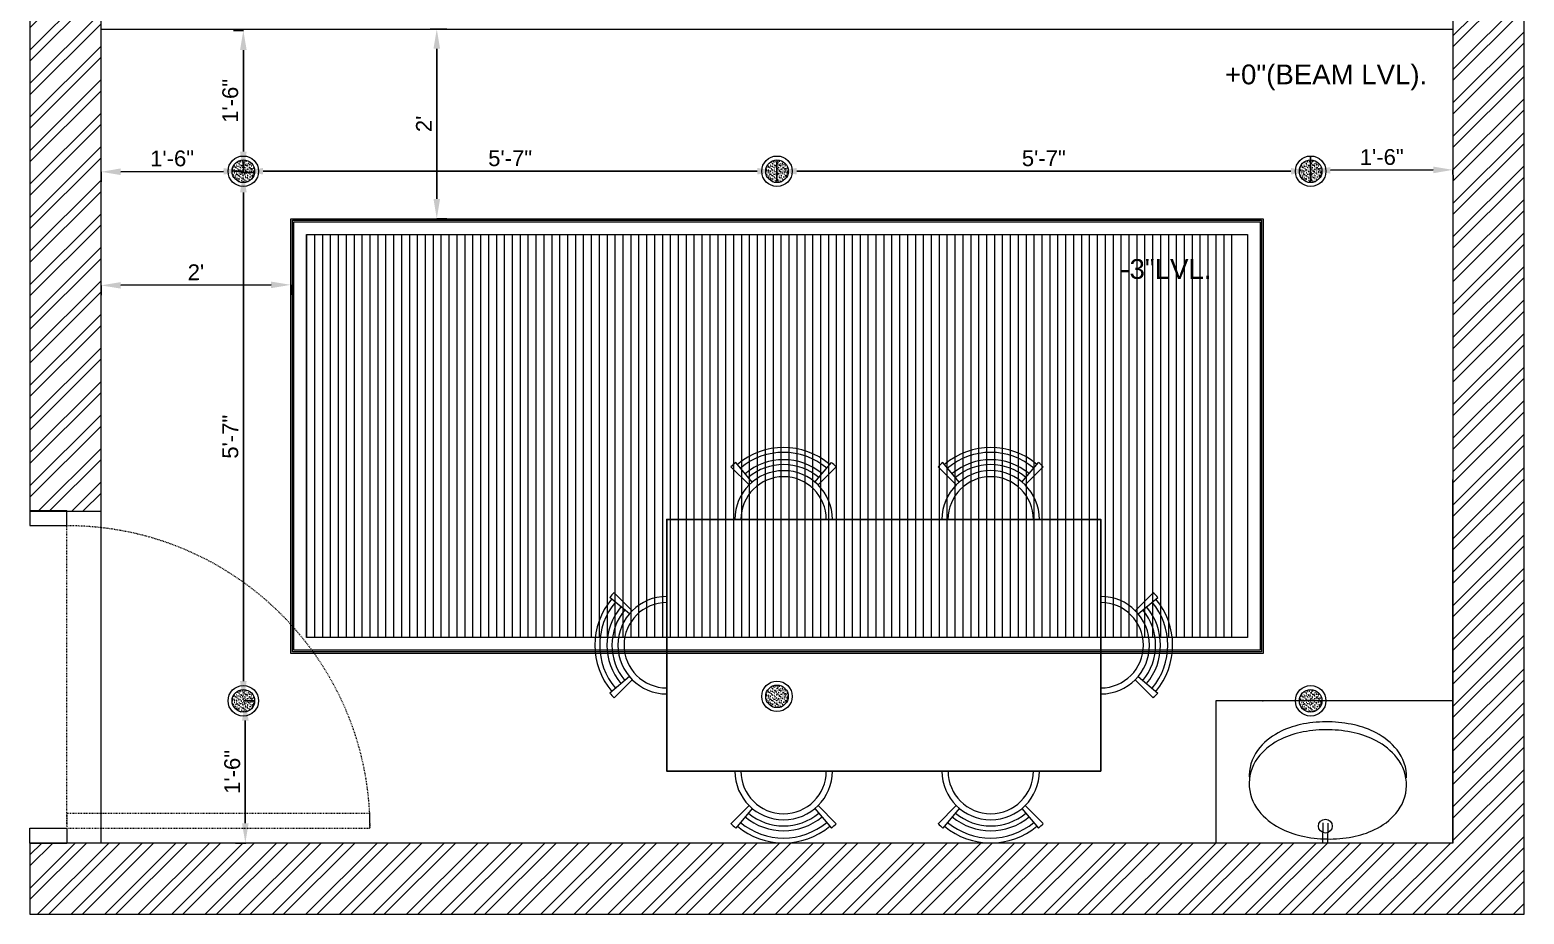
# Model space of a CAD drawing. Header units: inches. Extents: x 213 to 17763, y -4830 to 1802.
# Drawn here: x 7109 to 7298, y -1012.2 to -900.3 of the extents above; entities that cross this region are included whole.
import ezdxf

# ---------------------------------------------------------------- set-up
doc = ezdxf.new("R2010")
doc.units = ezdxf.units.IN
doc.header["$MEASUREMENT"] = 0
for name, pattern in [('ACAD_ISO02W100', [15, 12, -3]), ('AUDIT_D_060311083008-3', [0]), ('DASHED2', [0.375, 0.25, -0.125]), ('HIDDEN', [0.375, 0.25, -0.125])]:
    doc.linetypes.add(name, pattern=pattern)
for name, color, linetype in [('.', 30, 'Continuous'), ('A-DOOR', 251, 'AUDIT_D_060311083008-3'), ('A-Door-Frame', 1, 'Continuous'), ('A-Door-Swing', 8, 'HIDDEN'), ('furn', 28, 'Continuous'), ('PDF3_Text', 1, 'Continuous'), ('SAN-FIX', 1, 'Continuous')]:
    doc.layers.add(name, color=color, linetype=linetype)
doc.layers.add('a_MUEBLE', color=3, linetype='Continuous', lineweight=5)
doc.layers.add('ROD', color=7, linetype='Continuous', lineweight=9)
doc.styles.add('PDF Arial', font='arial.ttf')
doc.styles.get("Standard").update_dxf_attribs({"font": 'arial.ttf'})
doc.dimstyles.new('ISO-25', dxfattribs={"dimtxt": 4.5, "dimasz": 2.5, "dimexe": 1.25, "dimexo": 0.625, "dimtad": 1, "dimdec": 0, "dimlunit": 4, "dimtxsty": 'Standard', "dimcen": 2.5, "dimadec": 0, "dimazin": 0, "dimtfac": 1, "dimtdec": 0, "dimtmove": 0, "dimatfit": 3, "dimfxl": 1, "dimarcsym": 0})

# ---------------------------------------------------------------- blocks, each defined once
blk = doc.blocks.new('*U34')
at = {"layer": 'A-Door-Frame', "lineweight": 5}
for p, q in [((0, -100), (0, 0)), ((900, -100), (900, 0))]:
    blk.add_line(p, q, dxfattribs=at)
for points in [[(0, -100), (40, -100), (40, 0), (0, 0)], [(900, -100), (860, -100), (860, 0), (900, 0)]]:
    blk.add_lwpolyline(points, dxfattribs=at)
at = {"layer": 'A-Door-Swing', "linetype": 'DASHED2', "lineweight": 5}
blk.add_line((47.3, 0), (867.3, 0), dxfattribs=at)
blk.add_lwpolyline([(40, 0), (40, 820), (80, 820), (80, 0)], close=True, dxfattribs=at)
blk.add_arc((40, 0), 820, 360, 90, dxfattribs=at)
blk = doc.blocks.new('FDFDF')
at = {"color": 0}
blk.add_lwpolyline([(264875.26, 829072.57), (264875.26, 829011.8), (264840.01, 829011.8), (264840.01, 829072.57)], close=True, dxfattribs=at)
at = {"layer": 'a_MUEBLE', "color": 0, "lineweight": 20}
for p, q in [((264852.81, 829077.4), (264850.27, 829079.94)), ((264853.25, 829077.8), (264850.94, 829080.55)), ((264862.03, 829077.8), (264864.33, 829080.55)), ((264862.47, 829077.4), (264865, 829079.93)), ((264834.77, 829061.54), (264832.03, 829063.85)), ((264835.18, 829061.98), (264832.64, 829064.52)), ((264880.09, 829061.98), (264882.63, 829064.52)), ((264880.5, 829061.54), (264883.24, 829063.85)), ((264834.78, 829052.76), (264832.03, 829050.46)), ((264880.49, 829052.76), (264883.24, 829050.46)), ((264835.18, 829052.32), (264832.64, 829049.79)), ((264880.09, 829052.32), (264882.63, 829049.79)), ((264834.77, 829032.55), (264832.03, 829034.85)), ((264835.18, 829032.99), (264832.64, 829035.52)), ((264880.09, 829032.99), (264882.63, 829035.52)), ((264880.5, 829032.55), (264883.24, 829034.85)), ((264834.78, 829023.77), (264832.03, 829021.46)), ((264835.18, 829023.33), (264832.64, 829020.79)), ((264880.09, 829023.33), (264882.63, 829020.79)), ((264880.49, 829023.77), (264883.24, 829021.46)), ((264852.81, 829006.97), (264850.27, 829004.43)), ((264853.25, 829006.57), (264850.94, 829003.82)), ((264862.03, 829006.57), (264864.33, 829003.82)), ((264862.47, 829006.97), (264865, 829004.44))]:
    blk.add_line(p, q, dxfattribs=at)
for centre, radius, start, end in [((264857.63, 829072.57), 10.07, 49.9841, 129.9841), ((264857.63, 829072.57), 9.39, 49.9841, 129.9841), ((264857.63, 829072.57), 10.42, 129.9841, 134.9841), ((264857.63, 829072.57), 8.37, 49.9841, 129.9841), ((264857.63, 829072.57), 7.68, 49.9841, 129.9841), ((264857.63, 829072.57), 10.42, 44.9841, 49.9841), ((264857.63, 829072.57), 6.83, 359.9841, 179.9841), ((264857.63, 829072.57), 5.98, 359.9841, 179.9841), ((264840.01, 829057.16), 10.07, 140.0159, 220.0159), ((264840.01, 829057.16), 9.39, 140.0159, 220.0159), ((264840.01, 829057.16), 10.42, 135.0159, 140.0159), ((264840.01, 829057.16), 6.83, 90.0159, 270.0159), ((264840.01, 829057.16), 5.98, 90.0159, 270.0159), ((264875.26, 829057.16), 6.83, 269.9841, 89.9841), ((264875.26, 829057.16), 5.98, 269.9841, 89.9841), ((264875.26, 829057.16), 9.39, 319.9841, 39.9841), ((264875.26, 829057.16), 10.42, 39.9841, 44.9841), ((264875.26, 829057.16), 10.07, 319.9841, 39.9841), ((264840.01, 829057.16), 8.37, 140.0159, 220.0159), ((264840.01, 829057.16), 7.68, 140.0159, 220.0159), ((264875.26, 829057.16), 7.68, 319.9841, 39.9841), ((264875.26, 829057.16), 8.37, 319.9841, 39.9841), ((264840.01, 829057.16), 10.42, 220.0159, 225.0159), ((264875.26, 829057.16), 10.42, 314.9841, 319.9841), ((264840.01, 829028.16), 10.07, 140.0159, 220.0159), ((264840.01, 829028.16), 9.39, 140.0159, 220.0159), ((264840.01, 829028.16), 10.42, 135.0159, 140.0159), ((264840.01, 829028.16), 6.83, 90.0159, 270.0159), ((264840.01, 829028.16), 5.98, 90.0159, 270.0159), ((264875.26, 829028.16), 6.83, 269.9841, 89.9841), ((264875.26, 829028.16), 5.98, 269.9841, 89.9841), ((264875.26, 829028.16), 9.39, 319.9841, 39.9841), ((264875.26, 829028.16), 10.42, 39.9841, 44.9841), ((264875.26, 829028.16), 10.07, 319.9841, 39.9841), ((264840.01, 829028.16), 8.37, 140.0159, 220.0159), ((264840.01, 829028.16), 7.68, 140.0159, 220.0159), ((264875.26, 829028.16), 7.68, 319.9841, 39.9841), ((264875.26, 829028.16), 8.37, 319.9841, 39.9841), ((264840.01, 829028.16), 10.42, 220.0159, 225.0159), ((264875.26, 829028.16), 10.42, 314.9841, 319.9841), ((264857.63, 829011.8), 6.83, 180.0159, 0.0159), ((264857.63, 829011.8), 5.98, 180.0159, 0.0159), ((264857.63, 829011.8), 10.42, 225.0159, 230.0159), ((264857.63, 829011.8), 9.39, 230.0159, 310.0159), ((264857.63, 829011.8), 8.37, 230.0159, 310.0159), ((264857.63, 829011.8), 7.68, 230.0159, 310.0159), ((264857.63, 829011.8), 10.42, 310.0159, 315.0159), ((264857.63, 829011.8), 10.07, 230.0159, 310.0159)]:
    blk.add_arc(centre, radius, start, end, dxfattribs=at)
blk = doc.blocks.new('*D810')
at = {"color": 0, "linetype": 'ACAD_ISO02W100', "lineweight": -2, "transparency": 16777216}
for p, q in [((7135.63, -918.4), (7137.25, -918.4)), ((7136, -985.23), (7137.25, -985.23))]:
    blk.add_line(p, q, dxfattribs=at)
at = {"color": 0, "linetype": 'AUDIT_D_060311083008-3', "lineweight": -2, "transparency": 16777216}
blk.add_line((7136, -982.73), (7136, -920.9), dxfattribs=at)
at = {"color": 0, "transparency": 16777216}
for points in [[(7135.58, -920.9), (7136.42, -920.9), (7136, -918.4)], [(7135.58, -982.73), (7136.42, -982.73), (7136, -985.23)]]:
    blk.add_solid(points, dxfattribs=at)
at = {"layer": 'Defpoints', "color": 0, "transparency": 16777216}
for p in [(7135, -918.4), (7136, -918.4), (7136, -985.23)]:
    blk.add_point(p, dxfattribs=at)
at = {"color": 0, "lineweight": 5, "transparency": 16777216, "insert": (7134.36, -951.82), "char_height": 2, "attachment_point": 5, "rotation": 90}
blk.add_mtext('5\'-7"', dxfattribs=at)
blk = doc.blocks.new('*D811')
at = {"color": 0, "linetype": 'ACAD_ISO02W100', "lineweight": -2, "transparency": 16777216}
for p, q in [((7136, -918.23), (7136, -916.98)), ((7203.5, -917.6), (7203.5, -919.48))]:
    blk.add_line(p, q, dxfattribs=at)
at = {"color": 0, "linetype": 'AUDIT_D_060311083008-3', "lineweight": -2, "transparency": 16777216}
blk.add_line((7138.5, -918.23), (7201, -918.23), dxfattribs=at)
at = {"color": 0, "transparency": 16777216}
for points in [[(7138.5, -917.81), (7138.5, -918.64), (7136, -918.23)], [(7201, -917.81), (7201, -918.64), (7203.5, -918.23)]]:
    blk.add_solid(points, dxfattribs=at)
at = {"layer": 'Defpoints', "color": 0, "transparency": 16777216}
for p in [(7136, -918.23), (7203.5, -916.98), (7203.5, -918.23)]:
    blk.add_point(p, dxfattribs=at)
at = {"color": 0, "lineweight": 5, "transparency": 16777216, "insert": (7169.75, -916.59), "char_height": 2, "attachment_point": 5}
blk.add_mtext('5\'-7"', dxfattribs=at)
blk = doc.blocks.new('*D812')
at = {"color": 0, "linetype": 'ACAD_ISO02W100', "lineweight": -2, "transparency": 16777216}
for p, q in [((7136, -900.4), (7134.75, -900.4)), ((7136.07, -918.23), (7134.75, -918.23))]:
    blk.add_line(p, q, dxfattribs=at)
at = {"color": 0, "linetype": 'AUDIT_D_060311083008-3', "lineweight": -2, "transparency": 16777216}
blk.add_line((7136, -915.73), (7136, -902.9), dxfattribs=at)
at = {"color": 0, "transparency": 16777216}
for points in [[(7135.58, -902.9), (7136.42, -902.9), (7136, -900.4)], [(7135.58, -915.73), (7136.42, -915.73), (7136, -918.23)]]:
    blk.add_solid(points, dxfattribs=at)
at = {"layer": 'Defpoints', "color": 0, "transparency": 16777216}
for p in [(7136, -900.4), (7136.32, -900.4), (7136.7, -918.23)]:
    blk.add_point(p, dxfattribs=at)
at = {"color": 0, "lineweight": 5, "transparency": 16777216, "insert": (7134.35, -909.32), "char_height": 2, "attachment_point": 5, "rotation": 90}
blk.add_mtext('1\'-6"', dxfattribs=at)
blk = doc.blocks.new('*D813')
at = {"color": 0, "linetype": 'ACAD_ISO02W100', "lineweight": -2, "transparency": 16777216}
for p, q in [((7136.25, -985.23), (7137.5, -985.23)), ((7136.32, -1003.23), (7135, -1003.23))]:
    blk.add_line(p, q, dxfattribs=at)
at = {"color": 0, "linetype": 'AUDIT_D_060311083008-3', "lineweight": -2, "transparency": 16777216}
blk.add_line((7136.25, -1000.73), (7136.25, -987.73), dxfattribs=at)
at = {"color": 0, "transparency": 16777216}
for points in [[(7135.83, -987.73), (7136.67, -987.73), (7136.25, -985.23)], [(7135.83, -1000.73), (7136.67, -1000.73), (7136.25, -1003.23)]]:
    blk.add_solid(points, dxfattribs=at)
at = {"layer": 'Defpoints', "color": 0, "transparency": 16777216}
for p in [(7136, -985.23), (7136.25, -985.23), (7136.95, -1003.23)]:
    blk.add_point(p, dxfattribs=at)
at = {"color": 0, "lineweight": 5, "transparency": 16777216, "insert": (7134.6, -994.23), "char_height": 2, "attachment_point": 5, "rotation": 90}
blk.add_mtext('1\'-6"', dxfattribs=at)
blk = doc.blocks.new('*D814')
at = {"color": 0, "linetype": 'ACAD_ISO02W100', "lineweight": -2, "transparency": 16777216}
for p, q in [((7271, -916.35), (7271, -919.48)), ((7203.5, -918.23), (7203.5, -916.98))]:
    blk.add_line(p, q, dxfattribs=at)
at = {"color": 0, "linetype": 'AUDIT_D_060311083008-3', "lineweight": -2, "transparency": 16777216}
blk.add_line((7206, -918.23), (7268.5, -918.23), dxfattribs=at)
at = {"color": 0, "transparency": 16777216}
for points in [[(7206, -917.81), (7206, -918.64), (7203.5, -918.23)], [(7268.5, -917.81), (7268.5, -918.64), (7271, -918.23)]]:
    blk.add_solid(points, dxfattribs=at)
at = {"layer": 'Defpoints', "color": 0, "transparency": 16777216}
for p in [(7271, -915.73), (7203.5, -918.23), (7271, -918.23)]:
    blk.add_point(p, dxfattribs=at)
at = {"color": 0, "lineweight": 5, "transparency": 16777216, "insert": (7237.25, -916.59), "char_height": 2, "attachment_point": 5}
blk.add_mtext('5\'-7"', dxfattribs=at)
blk = doc.blocks.new('*D818')
at = {"color": 0, "linetype": 'ACAD_ISO02W100', "lineweight": -2, "transparency": 16777216}
for p, q in [((7118, -918.3), (7118.01, -919.55)), ((7136, -918.23), (7135.99, -916.98))]:
    blk.add_line(p, q, dxfattribs=at)
at = {"color": 0, "linetype": 'AUDIT_D_060311083008-3', "lineweight": -2, "transparency": 16777216}
blk.add_line((7133.5, -918.24), (7120.5, -918.29), dxfattribs=at)
at = {"color": 0, "transparency": 16777216}
for points in [[(7120.5, -917.87), (7120.5, -918.71), (7118, -918.3)], [(7133.5, -917.82), (7133.5, -918.65), (7136, -918.23)]]:
    blk.add_solid(points, dxfattribs=at)
at = {"layer": 'Defpoints', "color": 0, "transparency": 16777216}
for p in [(7118, -918.3), (7118, -918.3), (7136, -918.23)]:
    blk.add_point(p, dxfattribs=at)
at = {"color": 0, "lineweight": 5, "transparency": 16777216, "insert": (7126.99, -916.62), "char_height": 2, "attachment_point": 5, "rotation": 0.231}
blk.add_mtext('1\'-6"', dxfattribs=at)
blk = doc.blocks.new('*D819')
at = {"color": 0, "linetype": 'ACAD_ISO02W100', "lineweight": -2, "transparency": 16777216}
for p, q in [((7271, -918.12), (7271.01, -919.37)), ((7289, -918.05), (7289.01, -919.3))]:
    blk.add_line(p, q, dxfattribs=at)
at = {"color": 0, "linetype": 'AUDIT_D_060311083008-3', "lineweight": -2, "transparency": 16777216}
blk.add_line((7286.5, -918.06), (7273.5, -918.11), dxfattribs=at)
at = {"color": 0, "transparency": 16777216}
for points in [[(7273.5, -917.7), (7273.5, -918.53), (7271, -918.12)], [(7286.5, -917.64), (7286.5, -918.48), (7289, -918.05)]]:
    blk.add_solid(points, dxfattribs=at)
at = {"layer": 'Defpoints', "color": 0, "transparency": 16777216}
for p in [(7271, -918.12), (7271, -918.12), (7289, -918.05)]:
    blk.add_point(p, dxfattribs=at)
at = {"color": 0, "lineweight": 5, "transparency": 16777216, "insert": (7279.99, -916.44), "char_height": 2, "attachment_point": 5, "rotation": 0.231}
blk.add_mtext('1\'-6"', dxfattribs=at)
blk = doc.blocks.new('*D820')
at = {"color": 0, "linetype": 'ACAD_ISO02W100', "lineweight": -2, "transparency": 16777216}
for p, q in [((7159.63, -900.23), (7161.72, -900.23)), ((7160.47, -924.23), (7161.72, -924.23))]:
    blk.add_line(p, q, dxfattribs=at)
at = {"color": 0, "linetype": 'AUDIT_D_060311083008-3', "lineweight": -2, "transparency": 16777216}
blk.add_line((7160.47, -902.73), (7160.47, -921.73), dxfattribs=at)
at = {"color": 0, "transparency": 16777216}
for points in [[(7160.05, -902.73), (7160.88, -902.73), (7160.47, -900.23)], [(7160.05, -921.73), (7160.88, -921.73), (7160.47, -924.23)]]:
    blk.add_solid(points, dxfattribs=at)
at = {"layer": 'Defpoints', "color": 0, "transparency": 16777216}
for p in [(7159, -900.23), (7160.47, -924.23), (7160.47, -924.23)]:
    blk.add_point(p, dxfattribs=at)
at = {"color": 0, "lineweight": 5, "transparency": 16777216, "insert": (7158.84, -912.23), "char_height": 2, "attachment_point": 5, "rotation": 90}
blk.add_mtext("2'", dxfattribs=at)
blk = doc.blocks.new('*D822')
at = {"color": 0, "linetype": 'ACAD_ISO02W100', "lineweight": -2, "transparency": 16777216}
for p, q in [((7118, -932.67), (7118, -933.92)), ((7142, -932.6), (7142, -933.85))]:
    blk.add_line(p, q, dxfattribs=at)
at = {"color": 0, "linetype": 'AUDIT_D_060311083008-3', "lineweight": -2, "transparency": 16777216}
blk.add_line((7139.5, -932.61), (7120.5, -932.66), dxfattribs=at)
at = {"color": 0, "transparency": 16777216}
for points in [[(7120.5, -932.25), (7120.5, -933.08), (7118, -932.67)], [(7139.5, -932.19), (7139.5, -933.02), (7142, -932.6)]]:
    blk.add_solid(points, dxfattribs=at)
at = {"layer": 'Defpoints', "color": 0, "transparency": 16777216}
for p in [(7118, -932.67), (7118, -932.67), (7142, -932.6)]:
    blk.add_point(p, dxfattribs=at)
at = {"color": 0, "lineweight": 5, "transparency": 16777216, "insert": (7130, -931.01), "char_height": 2, "attachment_point": 5, "rotation": 0.1732}
blk.add_mtext("2'", dxfattribs=at)

msp = doc.modelspace()

# ---------------------------------------------------------------- hatches: boundary and pattern name
at = {"layer": '.', "lineweight": 5}
h = msp.add_hatch(dxfattribs=at)
h.set_pattern_fill('ANSI32', color=1, scale=8)
h.set_pattern_definition([(45, (-1555.454, -1951.814), (-2.1213203, 2.1213203), []), (45, (-1554.0397, -1951.814), (-2.1213203, 2.1213203), [])])
h.paths.add_polyline_path([(7298, -777.23), (7171.63, -777.23), (7158.5, -777.23), (7158.5, -786.23), (7289, -786.23), (7289, -807.54), (7298, -807.54)])
h.paths.add_polyline_path([(7298, -855.54), (7289, -855.54), (7289, -957.23), (7289, -1003.23), (7272.5, -1003.23), (7118, -1003.23), (7109, -1003.23), (7109, -1012.23), (7298, -1012.23)])
h.paths.add_polyline_path([(7118, -786.23), (7126, -786.23), (7126, -782.62), (7126, -777.23), (7109, -777.23), (7109, -961.17), (7113.67, -961.17), (7118, -961.23)])
at = {"lineweight": 5}
h = msp.add_hatch(dxfattribs=at)
h.set_pattern_fill('AR-SAND', color=5, scale=0.2)
h.set_pattern_definition([(37.5, (-118803.52988, -239239.33498), (-0.01259867162, 0.3853647538), [0, -0.304, 0, -0.34, 0, -0.325]), (7.5, (-118803.5299, -239239.335), (0.3539553411, 0.564429213), [0, -0.164, 0, -0.274, 0, -0.105]), (327.5, (-118803.77588, -239239.33498), (0.62282837235, 0.0011318107), [0, -0.1, 0, -0.36, 0, -0.47]), (317.5, (-118803.7759, -239239.335), (0.6012253209, 0.175535113), [0, -0.05, 0, -0.236, 0, -0.27])])
h.paths.add_polyline_path([(7137.43, -918.23, -1), (7134.57, -918.23, -1)])
h = msp.add_hatch(dxfattribs=at)
h.set_pattern_fill('AR-SAND', color=5, scale=0.2)
h.set_pattern_definition([(37.5, (-118736.02988, -239239.33498), (-0.01259867162, 0.3853647538), [0, -0.304, 0, -0.34, 0, -0.325]), (7.5, (-118736.0299, -239239.335), (0.3539553411, 0.564429213), [0, -0.164, 0, -0.274, 0, -0.105]), (327.5, (-118736.27588, -239239.33498), (0.62282837235, 0.0011318107), [0, -0.1, 0, -0.36, 0, -0.47]), (317.5, (-118736.2759, -239239.335), (0.6012253209, 0.175535113), [0, -0.05, 0, -0.236, 0, -0.27])])
h.paths.add_polyline_path([(7204.93, -918.23, -1), (7202.07, -918.23, -1)])
h = msp.add_hatch(dxfattribs=at)
h.set_pattern_fill('AR-SAND', color=5, scale=0.2)
h.set_pattern_definition([(37.5, (-118668.52988, -239239.33498), (-0.01259867162, 0.3853647538), [0, -0.304, 0, -0.34, 0, -0.325]), (7.5, (-118668.5299, -239239.335), (0.3539553411, 0.564429213), [0, -0.164, 0, -0.274, 0, -0.105]), (327.5, (-118668.77588, -239239.33498), (0.62282837235, 0.0011318107), [0, -0.1, 0, -0.36, 0, -0.47]), (317.5, (-118668.7759, -239239.335), (0.6012253209, 0.175535113), [0, -0.05, 0, -0.236, 0, -0.27])])
h.paths.add_polyline_path([(7272.43, -918.23, -1), (7269.57, -918.23, -1)])
h = msp.add_hatch(dxfattribs=at)
h.set_pattern_fill('AR-SAND', color=5, scale=0.2)
h.set_pattern_definition([(37.5, (-118803.52988, -239306.33498), (-0.01259867162, 0.3853647538), [0, -0.304, 0, -0.34, 0, -0.325]), (7.5, (-118803.5299, -239306.335), (0.3539553411, 0.564429213), [0, -0.164, 0, -0.274, 0, -0.105]), (327.5, (-118803.77588, -239306.33498), (0.62282837235, 0.0011318107), [0, -0.1, 0, -0.36, 0, -0.47]), (317.5, (-118803.7759, -239306.335), (0.6012253209, 0.175535113), [0, -0.05, 0, -0.236, 0, -0.27])])
h.paths.add_polyline_path([(7137.43, -985.23, -1), (7134.57, -985.23, -1)])
h = msp.add_hatch(dxfattribs=at)
h.set_pattern_fill('AR-SAND', color=5, scale=0.2)
h.set_pattern_definition([(37.5, (-118736.02988, -239305.77835), (-0.01259867162, 0.3853647538), [0, -0.304, 0, -0.34, 0, -0.325]), (7.5, (-118736.0299, -239305.77835), (0.3539553411, 0.564429213), [0, -0.164, 0, -0.274, 0, -0.105]), (327.5, (-118736.27588, -239305.77835), (0.62282837235, 0.0011318107), [0, -0.1, 0, -0.36, 0, -0.47]), (317.5, (-118736.2759, -239305.77835), (0.6012253209, 0.175535113), [0, -0.05, 0, -0.236, 0, -0.27])])
h.paths.add_polyline_path([(7204.93, -984.67, -1), (7202.07, -984.67, -1)])
h = msp.add_hatch(dxfattribs=at)
h.set_pattern_fill('AR-SAND', color=5, scale=0.2)
h.set_pattern_definition([(37.5, (-118668.52988, -239306.33498), (-0.01259867162, 0.3853647538), [0, -0.304, 0, -0.34, 0, -0.325]), (7.5, (-118668.5299, -239306.335), (0.3539553411, 0.564429213), [0, -0.164, 0, -0.274, 0, -0.105]), (327.5, (-118668.77588, -239306.33498), (0.62282837235, 0.0011318107), [0, -0.1, 0, -0.36, 0, -0.47]), (317.5, (-118668.7759, -239306.335), (0.6012253209, 0.175535113), [0, -0.05, 0, -0.236, 0, -0.27])])
h.paths.add_polyline_path([(7272.43, -985.23, -1), (7269.57, -985.23, -1)])

# ---------------------------------------------------------------- linework, layer by layer
for p, q in [((7144, -926.23), (7144, -977.23)), ((7145, -926.23), (7145, -977.23)), ((7146, -926.23), (7146, -977.23)), ((7147, -926.23), (7147, -977.23)), ((7148, -926.23), (7148, -977.23)), ((7149, -926.23), (7149, -977.23)), ((7150, -926.23), (7150, -977.23)), ((7151, -926.23), (7151, -977.23)), ((7152, -926.23), (7152, -977.23)), ((7153, -926.23), (7153, -977.23)), ((7154, -926.23), (7154, -977.23)), ((7155, -926.23), (7155, -977.23)), ((7156, -926.23), (7156, -977.23)), ((7157, -926.23), (7157, -977.23)), ((7158, -926.23), (7158, -977.23)), ((7159, -926.23), (7159, -977.23)), ((7160, -926.23), (7160, -977.23)), ((7161, -926.23), (7161, -977.23)), ((7162, -926.23), (7162, -977.23)), ((7163, -926.23), (7163, -977.23)), ((7164, -926.23), (7164, -977.23)), ((7165, -926.23), (7165, -977.23)), ((7166, -926.23), (7166, -977.23)), ((7167, -926.23), (7167, -977.23)), ((7168, -926.23), (7168, -977.23)), ((7169, -926.23), (7169, -977.23)), ((7170, -926.23), (7170, -977.23)), ((7171, -926.23), (7171, -977.23)), ((7172, -926.23), (7172, -977.23)), ((7173, -926.23), (7173, -977.23)), ((7174, -926.23), (7174, -977.23)), ((7175, -926.23), (7175, -977.23)), ((7176, -926.23), (7176, -977.23)), ((7177, -926.23), (7177, -977.23)), ((7178, -926.23), (7178, -977.23)), ((7179, -926.23), (7179, -977.23)), ((7180, -926.23), (7180, -977.23)), ((7181, -926.23), (7181, -977.23)), ((7182, -926.23), (7182, -977.23)), ((7183, -926.23), (7183, -977.23)), ((7184, -926.23), (7184, -977.23)), ((7185, -926.23), (7185, -977.23)), ((7186, -926.23), (7186, -977.23)), ((7187, -926.23), (7187, -977.23)), ((7188, -926.23), (7188, -977.23)), ((7189, -926.23), (7189, -977.23)), ((7190, -926.23), (7190, -977.23)), ((7191, -926.23), (7191, -977.23)), ((7192, -926.23), (7192, -977.23)), ((7193, -926.23), (7193, -977.23)), ((7194, -926.23), (7194, -977.23)), ((7195, -926.23), (7195, -977.23)), ((7196, -926.23), (7196, -977.23)), ((7197, -926.23), (7197, -977.23)), ((7198, -926.23), (7198, -977.23)), ((7199, -926.23), (7199, -977.23)), ((7200, -926.23), (7200, -977.23)), ((7201, -926.23), (7201, -977.23)), ((7202, -926.23), (7202, -977.23)), ((7203, -926.23), (7203, -977.23)), ((7204, -926.23), (7204, -977.23)), ((7205, -926.23), (7205, -977.23)), ((7206, -926.23), (7206, -977.23)), ((7207, -926.23), (7207, -977.23)), ((7208, -926.23), (7208, -977.23)), ((7209, -926.23), (7209, -977.23)), ((7210, -926.23), (7210, -977.23)), ((7211, -926.23), (7211, -977.23)), ((7212, -926.23), (7212, -977.23)), ((7213, -926.23), (7213, -977.23)), ((7214, -926.23), (7214, -977.23)), ((7215, -926.23), (7215, -977.23)), ((7216, -926.23), (7216, -977.23)), ((7217, -926.23), (7217, -977.23)), ((7218, -926.23), (7218, -977.23)), ((7219, -926.23), (7219, -977.23)), ((7220, -926.23), (7220, -977.23)), ((7221, -926.23), (7221, -977.23)), ((7222, -926.23), (7222, -977.23)), ((7223, -926.23), (7223, -977.23)), ((7224, -926.23), (7224, -977.23)), ((7225, -926.23), (7225, -977.23)), ((7226, -926.23), (7226, -977.23)), ((7227, -926.23), (7227, -977.23)), ((7228, -926.23), (7228, -977.23)), ((7229, -926.23), (7229, -977.23)), ((7230, -926.23), (7230, -977.23)), ((7231, -926.23), (7231, -977.23)), ((7232, -926.23), (7232, -977.23)), ((7233, -926.23), (7233, -977.23)), ((7234, -926.23), (7234, -977.23)), ((7235, -926.23), (7235, -977.23)), ((7236, -926.23), (7236, -977.23)), ((7237, -926.23), (7237, -977.23)), ((7238, -926.23), (7238, -977.23)), ((7239, -926.23), (7239, -977.23)), ((7240, -926.23), (7240, -977.23)), ((7241, -926.23), (7241, -977.23)), ((7242, -926.23), (7242, -977.23)), ((7243, -926.23), (7243, -977.23)), ((7244, -926.23), (7244, -977.23)), ((7245, -926.23), (7245, -977.23)), ((7246, -926.23), (7246, -977.23)), ((7247, -926.23), (7247, -977.23)), ((7248, -926.23), (7248, -977.23)), ((7249, -926.23), (7249, -977.23)), ((7250, -926.23), (7250, -977.23)), ((7251, -926.23), (7251, -977.23)), ((7252, -926.23), (7252, -977.23)), ((7253, -926.23), (7253, -977.23)), ((7254, -926.23), (7254, -977.23)), ((7255, -926.23), (7255, -977.23)), ((7256, -926.23), (7256, -977.23)), ((7257, -926.23), (7257, -977.23)), ((7258, -926.23), (7258, -977.23)), ((7259, -926.23), (7259, -977.23)), ((7260, -926.23), (7260, -977.23)), ((7261, -926.23), (7261, -977.23)), ((7289, -1003.23), (7289, -985.23)), ((7109, -1012.23), (7298, -1012.23))]:
    msp.add_line(p, q, dxfattribs=at)
at = {"color": 254, "lineweight": 5}
for p, q in [((7289, -985.23), (7259, -985.23)), ((7259, -985.23), (7259, -1003.23))]:
    msp.add_line(p, q, dxfattribs=at)
at = {"lineweight": 5}
for points in [[(7118, -900.23), (7289, -900.23), (7289, -1003.23), (7118, -1003.23)], [(7142, -924.23), (7265, -924.23), (7265, -979.23), (7142, -979.23)], [(7144, -926.23), (7263, -926.23), (7263, -977.23), (7144, -977.23)]]:
    msp.add_lwpolyline(points, close=True, dxfattribs=at)
at = {"color": 6, "lineweight": 5}
for points in [[(7142.2, -924.43), (7264.8, -924.43), (7264.8, -979.03), (7142.2, -979.03)], [(7142.4, -924.63), (7264.6, -924.63), (7264.6, -978.83), (7142.4, -978.83)]]:
    msp.add_lwpolyline(points, close=True, dxfattribs=at)
at = {"color": 5, "lineweight": 5}
for centre, radius in [((7136, -918.23), 1.93), ((7203.5, -918.23), 1.93), ((7271, -918.23), 1.93), ((7136, -918.23), 1.43), ((7203.5, -918.23), 1.43), ((7271, -918.23), 1.43), ((7203.5, -984.67), 1.93), ((7136, -985.23), 1.93), ((7136, -985.23), 1.43), ((7203.5, -984.67), 1.43), ((7271, -985.23), 1.93), ((7271, -985.23), 1.43)]:
    msp.add_circle(centre, radius, dxfattribs=at)
at = {"lineweight": 5}
for p in [(7136, -956.21), (7264.96, -985.23)]:
    msp.add_point(p, dxfattribs=at)
at = {"layer": 'ROD', "lineweight": 5}
for p, q in [((7109, -777.23), (7109, -961.23)), ((7298, -1012.23), (7298, -777.23)), ((7118, -961.23), (7118, -786.23)), ((7289, -786.23), (7289, -957.23)), ((7289, -1003.23), (7289, -957.23)), ((7109, -961.23), (7118, -961.23)), ((7109, -1003.23), (7109, -1012.23)), ((7118, -1003.23), (7109, -1003.23)), ((7289, -1003.23), (7118, -1003.23))]:
    msp.add_line(p, q, dxfattribs=at)
at = {"layer": 'SAN-FIX', "color": 254, "lineweight": 5}
for p, q in [((7272.55, -1000.69), (7272.5, -1003.23)), ((7273.18, -1000.7), (7273.14, -1003.24))]:
    msp.add_line(p, q, dxfattribs=at)
msp.add_lwpolyline([(7283.14, -994.99, 0.175546), (7281.93, -991.45, 0.104048), (7279.3, -989.3, 0.064612), (7276.54, -988.29, 0.05077), (7273.32, -987.9, 0.05077), (7270.08, -988.17, 0.064612), (7267.29, -989.08, 0.104048), (7264.58, -991.14, 0.175546), (7263.24, -994.63, 0.022698), (7263.26, -995.13, 0.104048)], format="xyb", dxfattribs=at)
msp.add_lwpolyline([(7283.12, -995.99, 0.175546), (7281.91, -992.45, 0.104048), (7279.29, -990.29, 0.064612), (7276.52, -989.29, 0.05077), (7273.3, -988.9, 0.05077), (7270.06, -989.17, 0.064612), (7267.27, -990.08, 0.104048), (7264.56, -992.13, 0.175546), (7263.22, -995.63, 0.175546), (7264.44, -999.17, 0.104048), (7267.06, -1001.32, 0.064612), (7269.82, -1002.33, 0.05077), (7273.05, -1002.72, 0.05077), (7276.29, -1002.45, 0.064612), (7279.08, -1001.54, 0.104048), (7281.78, -999.49, 0.175546)], format="xyb", close=True, dxfattribs=at)
msp.add_circle((7272.86, -1001.09), 0.874, dxfattribs=at)

# ---------------------------------------------------------------- block references
at = {"layer": 'A-DOOR', "lineweight": 5, "xscale": -0.04672722581929388, "yscale": 0.04672722581929388, "zscale": 0.04672722581929388, "rotation": 270}
msp.add_blockref('*U34', (7113.67, -1003.23), dxfattribs=at)
at = {"layer": 'furn', "color": 254, "lineweight": 5, "xscale": 0.9032898589369456, "yscale": 0.9032898589369456, "zscale": 0.9032898589369456, "rotation": 270.0036969813815}
msp.add_blockref('FDFDF', (-741663.83, 238216.69), dxfattribs=at)

# ---------------------------------------------------------------- texts
at = {"layer": 'PDF3_Text', "lineweight": 5, "attachment_point": 9, "style": 'PDF Arial'}
for s, insert, char_height in [('+0"(BEAM LVL).', (7285.75, -907.98), 2.4999), ('-3"LVL.', (7258.46, -931.88), 2.5)]:
    msp.add_mtext_dynamic_manual_height_columns(s, width=36.0927, gutter_width=949.34, heights=[2.27], dxfattribs=dict(at, insert=insert, char_height=char_height))

# ---------------------------------------------------------------- dimensions: what is measured, and where the dimension line sits
at = {"lineweight": 5}
for base, p1, p2, picture, middle in [((7136, -900.4), (7136.7, -918.23), (7136.32, -900.4), '*D812', (7134.35, -909.32)), ((7160.47, -924.23), (7159, -900.23), (7160.47, -924.23), '*D820', (7158.84, -912.23)), ((7136, -918.4), (7136, -985.23), (7135, -918.4), '*D810', (7134.36, -951.82)), ((7136.25, -985.23), (7136.95, -1003.23), (7136, -985.23), '*D813', (7134.6, -994.23))]:
    dim = msp.add_linear_dim(base=base, p1=p1, p2=p2, angle=90, dimstyle='ISO-25', override={"dimtxt": 2, "dimtmove": 1, "dimfxl": 2, "dimfxlon": 1, "dimarcsym": 2}, dxfattribs=at)
    dim.commit()
    dim.dimension.update_dxf_attribs({"geometry": picture, "text_midpoint": middle})
for p1, p2, picture, middle in [((7136, -918.23), (7118, -918.3), '*D818', (7126.99, -916.62)), ((7289, -918.05), (7271, -918.12), '*D819', (7279.99, -916.44)), ((7142, -932.6), (7118, -932.67), '*D822', (7130, -931.01))]:
    dim = msp.add_aligned_dim(p1=p1, p2=p2, distance=0, dimstyle='ISO-25', override={"dimtxt": 2, "dimtmove": 1, "dimfxl": 2, "dimfxlon": 1, "dimarcsym": 2}, dxfattribs=at)
    dim.commit()
    dim.dimension.update_dxf_attribs({"geometry": picture, "text_midpoint": middle})
for base, p1, p2, picture, middle in [((7203.49998, -918.228), (7136, -918.228), (7203.49998, -916.97801), '*D811', (7169.74999, -916.58595)), ((7270.99999, -918.228), (7203.5, -918.228), (7270.99999, -915.72801), '*D814', (7237.24999, -916.58595))]:
    dim = msp.add_linear_dim(base=base, p1=p1, p2=p2, dimstyle='ISO-25', override={"dimtxt": 2, "dimtmove": 1, "dimfxl": 2, "dimfxlon": 1, "dimarcsym": 2}, dxfattribs=at)
    dim.commit()
    dim.dimension.update_dxf_attribs({"geometry": picture, "text_midpoint": middle})

doc.saveas('drawing.dxf')
